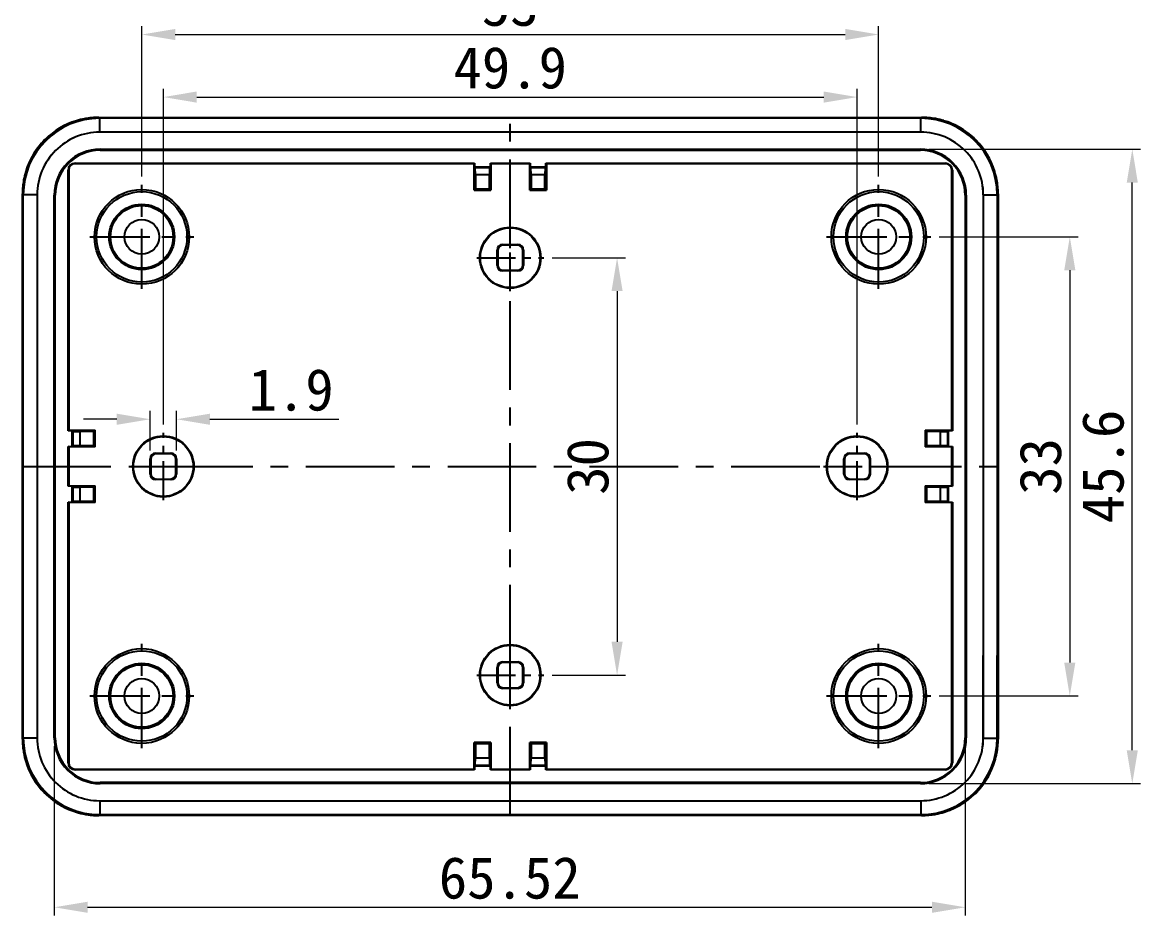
# Model space of a CAD drawing. Header units: millimetres. Extents: x 1779 to 2074, y -741 to -536.
# Drawn here: x 1937.1 to 2017.5, y -664.1 to -599.9 of the extents above; entities that cross this region are included whole.
import ezdxf

# ---------------------------------------------------------------- set-up
doc = ezdxf.new("R2010")
doc.units = ezdxf.units.MM
doc.linetypes.add('CENTER', pattern=[50.8, 31.75, -6.35, 6.35, -6.35])
doc.layers.add('dim', color=82, linetype='Continuous', lineweight=9)
doc.styles.add('宋体', font='SimSun.ttf')
doc.dimstyles.new('YanXiu', dxfattribs={"dimscale": 1.2, "dimtxt": 2.5, "dimasz": 2.2, "dimexe": 0.65, "dimexo": 0.65, "dimgap": 0.5, "dimtad": 1, "dimdsep": 46, "dimtxsty": '宋体', "dimcen": 0, "dimclrd": 3, "dimclre": 3, "dimclrt": 3, "dimazin": 2, "dimtfac": 1, "dimtofl": 0, "dimtmove": 0, "dimatfit": 3, "dimfxl": 1, "dimlwd": 5, "dimlwe": 5, "dimarcsym": 0})

# ---------------------------------------------------------------- blocks, each defined once
blk = doc.blocks.new('*D8')
at = {"layer": 'Defpoints', "color": 0, "transparency": 16777216}
for p in [(1998.643, -600.73), (1945.643, -611.531), (1998.643, -611.531)]:
    blk.add_point(p, dxfattribs=at)
at = {"layer": 'dim', "color": 3, "lineweight": 5, "transparency": 16777216}
for p, q in [((1945.643, -610.932), (1945.643, -600.13)), ((1948.043, -600.73), (1996.243, -600.73)), ((1998.643, -610.932), (1998.643, -600.13))]:
    blk.add_line(p, q, dxfattribs=at)
at = {"layer": 'dim', "color": 3, "transparency": 16777216}
for points in [[(1948.043, -600.33), (1948.043, -601.13), (1945.643, -600.73)], [(1996.243, -600.33), (1996.243, -601.13), (1998.643, -600.73)]]:
    blk.add_solid(points, dxfattribs=at)
at = {"layer": 'dim', "color": 3, "transparency": 16777216, "insert": (1972.143, -598.63), "char_height": 3, "attachment_point": 5, "style": '宋体'}
blk.add_mtext('53', dxfattribs=at)
blk = doc.blocks.new('*D9')
at = {"layer": 'Defpoints', "color": 0, "transparency": 16777216}
for p in [(2002.387, -615.275), (2002.387, -648.275), (2012.391, -648.275)]:
    blk.add_point(p, dxfattribs=at)
at = {"layer": 'dim', "color": 3, "lineweight": 5, "transparency": 16777216}
for p, q in [((2002.987, -615.275), (2012.991, -615.275)), ((2012.391, -617.675), (2012.391, -645.875)), ((2002.987, -648.275), (2012.991, -648.275))]:
    blk.add_line(p, q, dxfattribs=at)
at = {"layer": 'dim', "color": 3, "transparency": 16777216}
for points in [[(2011.991, -617.675), (2012.791, -617.675), (2012.391, -615.275)], [(2011.991, -645.875), (2012.791, -645.875), (2012.391, -648.275)]]:
    blk.add_solid(points, dxfattribs=at)
at = {"layer": 'dim', "color": 3, "transparency": 16777216, "insert": (2010.292, -631.775), "char_height": 3, "attachment_point": 5, "rotation": 90, "style": '宋体'}
blk.add_mtext('33', dxfattribs=at)
blk = doc.blocks.new('*D10')
at = {"layer": 'Defpoints', "color": 0, "transparency": 16777216}
for p in [(1997.093, -605.227), (1947.193, -629.362), (1997.093, -629.362)]:
    blk.add_point(p, dxfattribs=at)
at = {"layer": 'dim', "color": 3, "lineweight": 5, "transparency": 16777216}
for p, q in [((1947.193, -628.762), (1947.193, -604.628)), ((1997.093, -628.762), (1997.093, -604.628)), ((1949.593, -605.227), (1994.693, -605.227))]:
    blk.add_line(p, q, dxfattribs=at)
at = {"layer": 'dim', "color": 3, "transparency": 16777216}
for points in [[(1949.593, -604.827), (1949.593, -605.627), (1947.193, -605.227)], [(1994.693, -604.827), (1994.693, -605.627), (1997.093, -605.227)]]:
    blk.add_solid(points, dxfattribs=at)
at = {"layer": 'dim', "color": 3, "transparency": 16777216, "insert": (1972.143, -603.128), "char_height": 3, "attachment_point": 5, "style": '宋体'}
blk.add_mtext('49.9', dxfattribs=at)
blk = doc.blocks.new('*D11')
at = {"layer": 'Defpoints', "color": 0, "transparency": 16777216}
for p in [(1974.557, -616.775), (1974.556, -646.775), (1979.828, -646.775)]:
    blk.add_point(p, dxfattribs=at)
at = {"layer": 'dim', "color": 3, "lineweight": 5, "transparency": 16777216}
for p, q in [((1975.156, -616.775), (1980.427, -616.775)), ((1979.828, -619.175), (1979.828, -644.375)), ((1975.156, -646.775), (1980.427, -646.775))]:
    blk.add_line(p, q, dxfattribs=at)
at = {"layer": 'dim', "color": 3, "transparency": 16777216}
for points in [[(1979.428, -619.175), (1980.228, -619.175), (1979.828, -616.775)], [(1979.428, -644.375), (1980.228, -644.375), (1979.828, -646.775)]]:
    blk.add_solid(points, dxfattribs=at)
at = {"layer": 'dim', "color": 3, "transparency": 16777216, "insert": (1977.728, -631.775), "char_height": 3, "attachment_point": 5, "rotation": 90, "style": '宋体'}
blk.add_mtext('30', dxfattribs=at)
blk = doc.blocks.new('*D12')
at = {"layer": 'Defpoints', "color": 0, "transparency": 16777216}
for p in [(1948.144, -628.383), (1946.244, -631.225), (1948.144, -631.225)]:
    blk.add_point(p, dxfattribs=at)
at = {"layer": 'dim', "color": 3, "lineweight": 5, "transparency": 16777216}
for p, q in [((1946.244, -630.625), (1946.244, -627.783)), ((1948.144, -630.625), (1948.144, -627.783)), ((1943.844, -628.383), (1941.444, -628.383)), ((1950.544, -628.383), (1959.826, -628.383))]:
    blk.add_line(p, q, dxfattribs=at)
at = {"layer": 'dim', "color": 3, "transparency": 16777216}
for points in [[(1943.844, -627.983), (1943.844, -628.783), (1946.244, -628.383)], [(1950.544, -627.983), (1950.544, -628.783), (1948.144, -628.383)]]:
    blk.add_solid(points, dxfattribs=at)
at = {"layer": 'dim', "color": 3, "transparency": 16777216, "insert": (1956.385, -626.283), "char_height": 3, "attachment_point": 5, "style": '宋体'}
blk.add_mtext('1.9', dxfattribs=at)
blk = doc.blocks.new('*D19')
at = {"layer": 'Defpoints', "color": 0, "transparency": 16777216}
for p in [(2001.643, -608.976), (2016.886, -608.976), (2001.643, -654.575)]:
    blk.add_point(p, dxfattribs=at)
at = {"layer": 'dim', "color": 3, "lineweight": 5, "transparency": 16777216}
for p, q in [((2002.243, -608.976), (2017.486, -608.976)), ((2016.886, -652.175), (2016.886, -611.376)), ((2002.243, -654.575), (2017.486, -654.575))]:
    blk.add_line(p, q, dxfattribs=at)
at = {"layer": 'dim', "color": 3, "transparency": 16777216}
for points in [[(2016.486, -611.376), (2017.286, -611.376), (2016.886, -608.976)], [(2016.486, -652.175), (2017.286, -652.175), (2016.886, -654.575)]]:
    blk.add_solid(points, dxfattribs=at)
at = {"layer": 'dim', "color": 3, "transparency": 16777216, "insert": (2014.787, -631.775), "char_height": 3, "attachment_point": 5, "rotation": 90, "style": '宋体'}
blk.add_mtext('45.6', dxfattribs=at)
blk = doc.blocks.new('*D20')
at = {"layer": 'Defpoints', "color": 0, "transparency": 16777216}
for p in [(1939.344, -651.275), (2004.868, -651.275), (2004.868, -663.461)]:
    blk.add_point(p, dxfattribs=at)
at = {"layer": 'dim', "color": 3, "lineweight": 5, "transparency": 16777216}
for p, q in [((1939.344, -651.875), (1939.344, -664.061)), ((2004.868, -651.875), (2004.868, -664.061)), ((1941.744, -663.461), (2002.468, -663.461))]:
    blk.add_line(p, q, dxfattribs=at)
at = {"layer": 'dim', "color": 3, "transparency": 16777216}
for points in [[(1941.744, -663.061), (1941.744, -663.861), (1939.344, -663.461)], [(2002.468, -663.061), (2002.468, -663.861), (2004.868, -663.461)]]:
    blk.add_solid(points, dxfattribs=at)
at = {"layer": 'dim', "color": 3, "transparency": 16777216, "insert": (1972.106, -661.361), "char_height": 3, "attachment_point": 5, "style": '宋体'}
blk.add_mtext('65.52', dxfattribs=at)

msp = doc.modelspace()

# ---------------------------------------------------------------- linework, layer by layer
at = {"color": 7, "linetype": 'Continuous'}
for p, q in [((1942.551, -606.684), (1942.551, -606.685)), ((1942.551, -606.684), (1942.551, -606.685)), ((1942.551, -606.685), (2001.736, -606.685)), ((1942.616, -606.75), (1942.551, -606.685)), ((1942.616, -606.75), (1942.551, -606.685)), ((2001.671, -606.75), (1942.616, -606.75)), ((1942.616, -607.749), (1942.616, -606.75)), ((1942.616, -607.749), (1942.616, -606.75)), ((2001.671, -606.75), (2001.736, -606.685)), ((2001.671, -606.75), (2001.736, -606.685)), ((2001.671, -607.749), (2001.671, -606.75)), ((2001.671, -607.749), (2001.671, -606.75)), ((2001.736, -606.684), (2001.736, -606.685)), ((2001.736, -606.684), (2001.736, -606.685)), ((2001.671, -607.749), (1942.616, -607.749)), ((1942.643, -608.976), (2001.644, -608.976)), ((1942.643, -609.051), (2001.644, -609.051)), ((1942.644, -609.051), (1942.644, -608.976)), ((2001.643, -609.051), (2001.643, -608.976)), ((2001.644, -609.051), (2001.644, -608.976)), ((1940.388, -610.475), (1940.343, -610.475)), ((1940.343, -629.204), (1940.343, -610.475)), ((1940.344, -629.204), (1940.344, -610.475)), ((1940.388, -610.475), (1940.388, -629.174)), ((1940.388, -610.475), (1940.388, -629.174)), ((1940.843, -609.975), (1969.572, -609.975)), ((1940.843, -610.02), (1940.843, -609.975)), ((1969.542, -610.02), (1940.843, -610.02)), ((1940.844, -610.02), (1940.844, -609.975)), ((1969.542, -610.02), (1969.572, -609.975)), ((1969.542, -610.02), (1969.572, -609.975)), ((1969.542, -611.926), (1969.542, -610.02)), ((1969.542, -611.926), (1969.542, -610.02)), ((1969.572, -609.975), (1969.572, -610.254)), ((1969.572, -609.975), (1969.572, -610.254)), ((1970.715, -610.254), (1969.572, -610.254)), ((1969.626, -610.308), (1969.572, -610.254)), ((1969.626, -610.308), (1969.572, -610.254)), ((1970.661, -610.308), (1969.626, -610.308)), ((1969.644, -610.825), (1969.626, -610.308)), ((1969.643, -610.825), (1969.626, -610.308)), ((1970.661, -610.308), (1970.643, -610.825)), ((1970.661, -610.308), (1970.644, -610.825)), ((1970.661, -610.308), (1970.715, -610.254)), ((1970.661, -610.308), (1970.715, -610.254)), ((1970.715, -609.975), (1973.572, -609.975)), ((1970.745, -610.02), (1970.715, -609.975)), ((1970.715, -610.254), (1970.715, -609.975)), ((1970.745, -610.02), (1970.715, -609.975)), ((1970.715, -610.254), (1970.715, -609.975)), ((1973.542, -610.02), (1970.745, -610.02)), ((1970.745, -610.02), (1970.745, -611.926)), ((1970.745, -610.02), (1970.745, -611.926)), ((1973.542, -610.02), (1973.572, -609.975)), ((1973.542, -610.02), (1973.572, -609.975)), ((1973.542, -611.926), (1973.542, -610.02)), ((1973.542, -611.926), (1973.542, -610.02)), ((1973.572, -609.975), (1973.572, -610.254)), ((1973.572, -609.975), (1973.572, -610.254)), ((1974.715, -610.254), (1973.572, -610.254)), ((1973.626, -610.308), (1973.572, -610.254)), ((1973.626, -610.308), (1973.572, -610.254)), ((1974.661, -610.308), (1973.626, -610.308)), ((1973.644, -610.825), (1973.626, -610.308)), ((1973.643, -610.825), (1973.626, -610.308)), ((1974.661, -610.308), (1974.643, -610.825)), ((1974.661, -610.308), (1974.644, -610.825)), ((1974.661, -610.308), (1974.715, -610.254)), ((1974.661, -610.308), (1974.715, -610.254)), ((1974.715, -609.975), (2003.444, -609.975)), ((1974.745, -610.02), (1974.715, -609.975)), ((1974.715, -610.254), (1974.715, -609.975)), ((1974.745, -610.02), (1974.715, -609.975)), ((1974.715, -610.254), (1974.715, -609.975)), ((2003.444, -610.02), (1974.745, -610.02)), ((1974.745, -610.02), (1974.745, -611.926)), ((1974.745, -610.02), (1974.745, -611.926)), ((2003.444, -610.02), (2003.444, -609.975)), ((2003.899, -629.174), (2003.899, -610.475)), ((2003.899, -610.475), (2003.944, -610.475)), ((2003.899, -629.174), (2003.899, -610.475)), ((2003.943, -610.475), (2003.943, -629.204)), ((2003.944, -610.475), (2003.944, -629.204)), ((1970.644, -610.825), (1969.643, -610.825)), ((1969.643, -610.825), (1969.643, -611.825)), ((1969.644, -610.825), (1969.644, -611.825)), ((1970.643, -611.825), (1970.643, -610.825)), ((1970.644, -611.825), (1970.644, -610.825)), ((1974.644, -610.825), (1973.643, -610.825)), ((1973.643, -610.825), (1973.643, -611.825)), ((1973.644, -610.825), (1973.644, -611.825)), ((1974.643, -611.825), (1974.643, -610.825)), ((1974.644, -611.825), (1974.644, -610.825)), ((1969.644, -611.825), (1969.542, -611.926)), ((1969.643, -611.825), (1969.542, -611.926)), ((1969.542, -611.926), (1970.745, -611.926)), ((1969.643, -611.825), (1970.644, -611.825)), ((1970.643, -611.825), (1970.745, -611.926)), ((1970.644, -611.825), (1970.745, -611.926)), ((1973.644, -611.825), (1973.542, -611.926)), ((1973.643, -611.825), (1973.542, -611.926)), ((1973.542, -611.926), (1974.745, -611.926)), ((1973.643, -611.825), (1974.644, -611.825)), ((1974.643, -611.825), (1974.745, -611.926)), ((1974.644, -611.825), (1974.745, -611.926)), ((1937.052, -612.183), (1937.053, -612.183)), ((1937.052, -651.368), (1937.052, -612.183)), ((1937.118, -612.248), (1937.053, -612.183)), ((1938.118, -612.248), (1937.118, -612.248)), ((1937.118, -651.303), (1937.118, -612.248)), ((1938.118, -612.248), (1938.118, -651.303)), ((1939.419, -612.275), (1939.344, -612.275)), ((1939.344, -651.275), (1939.344, -612.275)), ((1939.344, -651.275), (1939.344, -612.275)), ((1939.419, -651.275), (1939.419, -612.275)), ((1939.419, -651.275), (1939.419, -612.275)), ((2004.868, -612.275), (2004.868, -651.275)), ((2004.868, -612.275), (2004.943, -612.275)), ((2004.868, -612.275), (2004.868, -651.275)), ((2004.943, -612.275), (2004.943, -651.275)), ((2004.943, -612.275), (2004.943, -651.275)), ((2006.169, -612.248), (2006.169, -651.303)), ((2006.169, -612.248), (2007.169, -612.248)), ((2007.169, -612.248), (2007.234, -612.183)), ((2007.169, -612.248), (2007.169, -651.303)), ((2007.234, -612.183), (2007.234, -651.367)), ((2007.235, -612.183), (2007.234, -612.183)), ((1971.593, -615.825), (1972.694, -615.825)), ((1971.64, -615.871), (1971.593, -615.825)), ((1971.64, -615.871), (1971.594, -615.825)), ((1972.647, -615.871), (1971.64, -615.871)), ((1972.694, -615.825), (1972.647, -615.871)), ((1972.693, -615.825), (1972.647, -615.871)), ((1971.24, -616.271), (1971.193, -616.225)), ((1971.193, -617.325), (1971.193, -616.225)), ((1971.24, -616.271), (1971.194, -616.225)), ((1971.194, -617.325), (1971.194, -616.225)), ((1971.24, -616.271), (1971.24, -617.279)), ((1971.24, -616.271), (1971.24, -617.279)), ((1973.094, -616.225), (1973.047, -616.271)), ((1973.093, -616.225), (1973.047, -616.271)), ((1973.047, -617.279), (1973.047, -616.271)), ((1973.047, -617.279), (1973.047, -616.271)), ((1973.093, -616.225), (1973.093, -617.325)), ((1973.094, -616.225), (1973.094, -617.325)), ((1971.193, -617.325), (1971.24, -617.279)), ((1971.194, -617.325), (1971.24, -617.279)), ((1971.593, -617.725), (1971.64, -617.679)), ((1972.694, -617.725), (1971.593, -617.725)), ((1971.594, -617.725), (1971.64, -617.679)), ((1971.64, -617.679), (1972.647, -617.679)), ((1972.694, -617.725), (1972.647, -617.679)), ((1972.693, -617.725), (1972.647, -617.679)), ((1973.094, -617.325), (1973.047, -617.279)), ((1973.093, -617.325), (1973.047, -617.279)), ((1940.388, -629.174), (1940.343, -629.204)), ((1940.622, -629.204), (1940.343, -629.204)), ((1940.388, -629.174), (1940.344, -629.204)), ((1940.388, -629.174), (1942.295, -629.174)), ((1940.676, -629.258), (1940.622, -629.204)), ((1940.622, -629.204), (1940.622, -630.347)), ((1940.676, -629.258), (1940.622, -629.204)), ((1940.622, -629.204), (1940.622, -630.347)), ((1940.676, -629.258), (1941.194, -629.275)), ((1940.676, -629.258), (1940.676, -630.293)), ((1940.676, -629.258), (1940.676, -630.293)), ((1942.194, -629.275), (1941.193, -629.275)), ((1941.193, -629.275), (1941.193, -630.275)), ((1941.194, -629.275), (1941.194, -630.275)), ((1942.193, -629.275), (1942.295, -629.174)), ((1942.193, -630.275), (1942.193, -629.275)), ((1942.194, -629.275), (1942.295, -629.174)), ((1942.194, -630.275), (1942.194, -629.275)), ((1942.295, -630.376), (1942.295, -629.174)), ((1942.295, -630.376), (1942.295, -629.174)), ((2001.992, -629.174), (2001.992, -630.376)), ((2002.094, -629.275), (2001.992, -629.174)), ((2001.992, -629.174), (2003.899, -629.174)), ((2001.992, -629.174), (2001.992, -630.376)), ((2002.093, -629.275), (2001.992, -629.174)), ((2003.094, -629.275), (2002.093, -629.275)), ((2002.093, -629.275), (2002.093, -630.275)), ((2002.094, -629.275), (2002.094, -630.275)), ((2003.093, -629.275), (2003.611, -629.258)), ((2003.093, -630.275), (2003.093, -629.275)), ((2003.094, -630.275), (2003.094, -629.275)), ((2003.611, -629.258), (2003.665, -629.204)), ((2003.611, -629.258), (2003.665, -629.204)), ((2003.611, -630.293), (2003.611, -629.258)), ((2003.611, -630.293), (2003.611, -629.258)), ((2003.665, -630.347), (2003.665, -629.204)), ((2003.944, -629.204), (2003.665, -629.204)), ((2003.665, -630.347), (2003.665, -629.204)), ((2003.899, -629.174), (2003.944, -629.204)), ((2003.899, -629.174), (2003.943, -629.204)), ((1940.343, -630.347), (1940.622, -630.347)), ((1940.388, -630.376), (1940.343, -630.347)), ((1940.343, -633.204), (1940.343, -630.347)), ((1940.388, -630.376), (1940.344, -630.347)), ((1940.344, -633.204), (1940.344, -630.347)), ((1942.295, -630.376), (1940.388, -630.376)), ((1940.388, -630.376), (1940.388, -633.174)), ((1940.388, -630.376), (1940.388, -633.174)), ((1940.676, -630.293), (1940.622, -630.347)), ((1940.676, -630.293), (1940.622, -630.347)), ((1941.194, -630.275), (1940.676, -630.293)), ((1941.193, -630.275), (1942.194, -630.275)), ((1942.193, -630.275), (1942.295, -630.376)), ((1942.194, -630.275), (1942.295, -630.376)), ((2002.094, -630.275), (2001.992, -630.376)), ((2002.093, -630.275), (2001.992, -630.376)), ((2003.899, -630.376), (2001.992, -630.376)), ((2002.093, -630.275), (2003.094, -630.275)), ((2003.611, -630.293), (2003.093, -630.275)), ((2003.611, -630.293), (2003.665, -630.347)), ((2003.611, -630.293), (2003.665, -630.347)), ((2003.665, -630.347), (2003.944, -630.347)), ((2003.899, -630.376), (2003.944, -630.347)), ((2003.899, -630.376), (2003.943, -630.347)), ((2003.899, -633.174), (2003.899, -630.376)), ((2003.899, -633.174), (2003.899, -630.376)), ((2003.943, -630.347), (2003.943, -633.204)), ((2003.944, -630.347), (2003.944, -633.204)), ((1946.243, -632.325), (1946.243, -631.225)), ((1946.244, -631.225), (1946.29, -631.271)), ((1946.244, -632.325), (1946.244, -631.225)), ((1946.29, -631.271), (1946.29, -632.279)), ((1946.29, -631.271), (1946.29, -632.279)), ((1946.643, -630.825), (1947.744, -630.825)), ((1946.644, -630.825), (1946.69, -630.871)), ((1947.697, -630.871), (1946.69, -630.871)), ((1947.744, -630.825), (1947.697, -630.871)), ((1948.144, -631.225), (1948.097, -631.271)), ((1948.143, -631.225), (1948.097, -631.271)), ((1948.097, -632.279), (1948.097, -631.271)), ((1948.097, -632.279), (1948.097, -631.271)), ((1948.143, -631.225), (1948.143, -632.325)), ((1948.144, -631.225), (1948.144, -632.325)), ((1996.143, -632.325), (1996.143, -631.225)), ((1996.143, -631.225), (1996.19, -631.271)), ((1996.144, -632.325), (1996.144, -631.225)), ((1996.144, -631.225), (1996.19, -631.271)), ((1996.19, -631.271), (1996.19, -632.279)), ((1996.19, -631.271), (1996.19, -632.279)), ((1996.543, -630.825), (1997.644, -630.825)), ((1996.543, -630.825), (1996.59, -630.871)), ((1996.544, -630.825), (1996.59, -630.871)), ((1997.597, -630.871), (1996.59, -630.871)), ((1997.644, -630.825), (1997.597, -630.871)), ((1997.643, -630.825), (1997.597, -630.871)), ((1998.044, -631.225), (1997.997, -631.271)), ((1998.043, -631.225), (1997.997, -631.271)), ((1997.997, -632.279), (1997.997, -631.271)), ((1997.997, -632.279), (1997.997, -631.271)), ((1998.043, -631.225), (1998.043, -632.325)), ((1998.044, -631.225), (1998.044, -632.325)), ((1946.29, -632.279), (1946.243, -632.325)), ((1946.29, -632.279), (1946.244, -632.325)), ((1946.69, -632.679), (1946.643, -632.725)), ((1947.744, -632.725), (1946.643, -632.725)), ((1946.69, -632.679), (1946.644, -632.725)), ((1946.69, -632.679), (1947.697, -632.679)), ((1947.744, -632.725), (1947.697, -632.679)), ((1948.144, -632.325), (1948.097, -632.279)), ((1948.143, -632.325), (1948.097, -632.279)), ((1996.19, -632.279), (1996.143, -632.325)), ((1996.19, -632.279), (1996.144, -632.325)), ((1996.59, -632.679), (1996.543, -632.725)), ((1997.644, -632.725), (1996.543, -632.725)), ((1996.59, -632.679), (1996.544, -632.725)), ((1996.59, -632.679), (1997.597, -632.679)), ((1997.644, -632.725), (1997.597, -632.679)), ((1997.643, -632.725), (1997.597, -632.679)), ((1998.044, -632.325), (1997.997, -632.279)), ((1998.043, -632.325), (1997.997, -632.279)), ((1940.388, -633.174), (1940.343, -633.204)), ((1940.622, -633.204), (1940.343, -633.204)), ((1940.388, -633.174), (1940.344, -633.204)), ((1940.388, -633.174), (1942.295, -633.174)), ((1940.676, -633.258), (1940.622, -633.204)), ((1940.622, -633.204), (1940.622, -634.347)), ((1940.676, -633.258), (1940.622, -633.204)), ((1940.622, -633.204), (1940.622, -634.347)), ((1940.676, -633.258), (1941.194, -633.275)), ((1940.676, -633.258), (1940.676, -634.293)), ((1940.676, -633.258), (1940.676, -634.293)), ((1942.194, -633.275), (1941.193, -633.275)), ((1941.193, -633.275), (1941.193, -634.275)), ((1941.194, -633.275), (1941.194, -634.275)), ((1942.193, -633.275), (1942.295, -633.174)), ((1942.193, -634.275), (1942.193, -633.275)), ((1942.194, -633.275), (1942.295, -633.174)), ((1942.194, -634.275), (1942.194, -633.275)), ((1942.295, -634.376), (1942.295, -633.174)), ((1942.295, -634.376), (1942.295, -633.174)), ((2001.992, -633.174), (2001.992, -634.376)), ((2002.094, -633.275), (2001.992, -633.174)), ((2001.992, -633.174), (2003.899, -633.174)), ((2001.992, -633.174), (2001.992, -634.376)), ((2002.093, -633.275), (2001.992, -633.174)), ((2003.094, -633.275), (2002.093, -633.275)), ((2002.093, -633.275), (2002.093, -634.275)), ((2002.094, -633.275), (2002.094, -634.275)), ((2003.093, -633.275), (2003.611, -633.258)), ((2003.093, -634.275), (2003.093, -633.275)), ((2003.094, -634.275), (2003.094, -633.275)), ((2003.611, -633.258), (2003.665, -633.204)), ((2003.611, -633.258), (2003.665, -633.204)), ((2003.611, -634.293), (2003.611, -633.258)), ((2003.611, -634.293), (2003.611, -633.258)), ((2003.665, -634.347), (2003.665, -633.204)), ((2003.944, -633.204), (2003.665, -633.204)), ((2003.665, -634.347), (2003.665, -633.204)), ((2003.899, -633.174), (2003.944, -633.204)), ((2003.899, -633.174), (2003.943, -633.204)), ((1940.343, -634.347), (1940.622, -634.347)), ((1940.388, -634.376), (1940.343, -634.347)), ((1940.343, -653.075), (1940.343, -634.347)), ((1940.388, -634.376), (1940.344, -634.347)), ((1940.344, -653.075), (1940.344, -634.347)), ((1942.295, -634.376), (1940.388, -634.376)), ((1940.388, -634.376), (1940.388, -653.075)), ((1940.388, -634.376), (1940.388, -653.075)), ((1940.676, -634.293), (1940.622, -634.347)), ((1940.676, -634.293), (1940.622, -634.347)), ((1941.194, -634.275), (1940.676, -634.293)), ((1941.193, -634.275), (1942.194, -634.275)), ((1942.193, -634.275), (1942.295, -634.376)), ((1942.194, -634.275), (1942.295, -634.376)), ((2002.094, -634.275), (2001.992, -634.376)), ((2002.093, -634.275), (2001.992, -634.376)), ((2003.899, -634.376), (2001.992, -634.376)), ((2002.093, -634.275), (2003.094, -634.275)), ((2003.611, -634.293), (2003.093, -634.275)), ((2003.611, -634.293), (2003.665, -634.347)), ((2003.611, -634.293), (2003.665, -634.347)), ((2003.665, -634.347), (2003.944, -634.347)), ((2003.899, -634.376), (2003.944, -634.347)), ((2003.899, -634.376), (2003.943, -634.347)), ((2003.899, -653.075), (2003.899, -634.376)), ((2003.899, -653.075), (2003.899, -634.376)), ((2003.943, -634.347), (2003.943, -653.075)), ((2003.944, -634.347), (2003.944, -653.075)), ((1971.593, -645.825), (1972.694, -645.825)), ((1971.593, -645.825), (1971.64, -645.871)), ((1971.594, -645.825), (1971.64, -645.871)), ((1972.647, -645.871), (1971.64, -645.871)), ((1972.694, -645.825), (1972.647, -645.871)), ((1972.693, -645.825), (1972.647, -645.871)), ((1971.193, -647.325), (1971.193, -646.225)), ((1971.193, -646.225), (1971.24, -646.271)), ((1971.194, -647.325), (1971.194, -646.225)), ((1971.194, -646.225), (1971.24, -646.271)), ((1971.24, -646.271), (1971.24, -647.279)), ((1971.24, -646.271), (1971.24, -647.279)), ((1973.094, -646.225), (1973.047, -646.271)), ((1973.093, -646.225), (1973.047, -646.271)), ((1973.047, -647.279), (1973.047, -646.271)), ((1973.047, -647.279), (1973.047, -646.271)), ((1973.093, -646.225), (1973.093, -647.325)), ((1973.094, -646.225), (1973.094, -647.325)), ((1971.24, -647.279), (1971.193, -647.325)), ((1971.24, -647.279), (1971.194, -647.325)), ((1973.094, -647.325), (1973.047, -647.279)), ((1973.093, -647.325), (1973.047, -647.279)), ((1971.64, -647.679), (1971.593, -647.725)), ((1972.694, -647.725), (1971.593, -647.725)), ((1971.64, -647.679), (1971.594, -647.725)), ((1971.64, -647.679), (1972.647, -647.679)), ((1972.694, -647.725), (1972.647, -647.679)), ((1972.693, -647.725), (1972.647, -647.679)), ((1937.052, -651.368), (1937.053, -651.368)), ((1937.118, -651.303), (1937.053, -651.368)), ((1938.118, -651.303), (1937.118, -651.303)), ((1939.419, -651.275), (1939.344, -651.275)), ((2004.868, -651.275), (2004.943, -651.275)), ((2006.169, -651.303), (2007.169, -651.303)), ((2007.169, -651.303), (2007.234, -651.367)), ((2007.235, -651.368), (2007.234, -651.368)), ((1969.542, -653.531), (1969.542, -651.624)), ((1969.644, -651.725), (1969.542, -651.624)), ((1970.745, -651.624), (1969.542, -651.624)), ((1969.542, -653.531), (1969.542, -651.624)), ((1969.643, -651.725), (1969.542, -651.624)), ((1970.644, -651.725), (1969.643, -651.725)), ((1969.643, -651.725), (1969.643, -652.725)), ((1969.644, -651.725), (1969.644, -652.725)), ((1970.643, -651.725), (1970.745, -651.624)), ((1970.643, -652.725), (1970.643, -651.725)), ((1970.644, -651.725), (1970.745, -651.624)), ((1970.644, -652.725), (1970.644, -651.725)), ((1970.745, -651.624), (1970.745, -653.531)), ((1970.745, -651.624), (1970.745, -653.531)), ((1973.542, -653.531), (1973.542, -651.624)), ((1973.644, -651.725), (1973.542, -651.624)), ((1974.745, -651.624), (1973.542, -651.624)), ((1973.542, -653.531), (1973.542, -651.624)), ((1973.643, -651.725), (1973.542, -651.624)), ((1974.644, -651.725), (1973.643, -651.725)), ((1973.643, -651.725), (1973.643, -652.725)), ((1973.644, -651.725), (1973.644, -652.725)), ((1974.643, -651.725), (1974.745, -651.624)), ((1974.643, -652.725), (1974.643, -651.725)), ((1974.644, -651.725), (1974.745, -651.624)), ((1974.644, -652.725), (1974.644, -651.725)), ((1974.745, -651.624), (1974.745, -653.531)), ((1974.745, -651.624), (1974.745, -653.531)), ((1940.388, -653.075), (1940.343, -653.075)), ((1969.626, -653.243), (1969.644, -652.725)), ((1969.626, -653.243), (1969.643, -652.725)), ((1969.643, -652.725), (1970.644, -652.725)), ((1970.643, -652.725), (1970.661, -653.243)), ((1970.644, -652.725), (1970.661, -653.243)), ((1973.626, -653.243), (1973.644, -652.725)), ((1973.626, -653.243), (1973.643, -652.725)), ((1973.643, -652.725), (1974.644, -652.725)), ((1974.643, -652.725), (1974.661, -653.243)), ((1974.644, -652.725), (1974.661, -653.243)), ((2003.899, -653.075), (2003.944, -653.075)), ((1940.843, -653.531), (1969.542, -653.531)), ((1940.843, -653.531), (1940.843, -653.575)), ((1969.572, -653.575), (1940.843, -653.575)), ((1940.844, -653.531), (1940.844, -653.575)), ((1969.542, -653.531), (1969.572, -653.575)), ((1969.542, -653.531), (1969.572, -653.575)), ((1969.626, -653.243), (1969.572, -653.297)), ((1969.626, -653.243), (1969.572, -653.297)), ((1969.572, -653.297), (1969.572, -653.575)), ((1969.572, -653.297), (1970.715, -653.297)), ((1969.572, -653.297), (1969.572, -653.575)), ((1969.626, -653.243), (1970.661, -653.243)), ((1970.661, -653.243), (1970.715, -653.297)), ((1970.661, -653.243), (1970.715, -653.297)), ((1970.715, -653.575), (1970.715, -653.297)), ((1970.715, -653.575), (1970.715, -653.297)), ((1970.745, -653.531), (1970.715, -653.575)), ((1970.745, -653.531), (1970.715, -653.575)), ((1973.572, -653.575), (1970.715, -653.575)), ((1970.745, -653.531), (1973.542, -653.531)), ((1973.542, -653.531), (1973.572, -653.575)), ((1973.542, -653.531), (1973.572, -653.575)), ((1973.626, -653.243), (1973.572, -653.297)), ((1973.626, -653.243), (1973.572, -653.297)), ((1973.572, -653.297), (1973.572, -653.575)), ((1973.572, -653.297), (1974.715, -653.297)), ((1973.572, -653.297), (1973.572, -653.575)), ((1973.626, -653.243), (1974.661, -653.243)), ((1974.661, -653.243), (1974.715, -653.297)), ((1974.661, -653.243), (1974.715, -653.297)), ((1974.715, -653.575), (1974.715, -653.297)), ((1974.715, -653.575), (1974.715, -653.297)), ((1974.745, -653.531), (1974.715, -653.575)), ((1974.745, -653.531), (1974.715, -653.575)), ((2003.444, -653.575), (1974.715, -653.575)), ((1974.745, -653.531), (2003.444, -653.531)), ((2003.443, -653.531), (2003.443, -653.575)), ((2003.444, -653.531), (2003.444, -653.575)), ((2001.644, -654.5), (1942.643, -654.5)), ((2001.644, -654.575), (1942.643, -654.575)), ((1942.644, -654.5), (1942.644, -654.575)), ((2001.644, -654.5), (2001.644, -654.575)), ((1942.616, -655.801), (2001.671, -655.801)), ((1942.616, -655.801), (1942.616, -656.801)), ((1942.616, -655.801), (1942.616, -656.801)), ((2001.671, -655.801), (2001.671, -656.801)), ((2001.671, -655.801), (2001.671, -656.801)), ((1942.616, -656.801), (1942.551, -656.866)), ((2001.736, -656.866), (1942.551, -656.866)), ((1942.551, -656.866), (1942.551, -656.866)), ((1942.551, -656.866), (1942.551, -656.866)), ((1942.616, -656.801), (1942.552, -656.866)), ((1942.616, -656.801), (2001.671, -656.801)), ((2001.671, -656.801), (2001.736, -656.866)), ((2001.671, -656.801), (2001.736, -656.866)), ((2001.736, -656.866), (2001.736, -656.866)), ((2001.736, -656.866), (2001.736, -656.866))]:
    msp.add_line(p, q, dxfattribs=at)
at = {"color": 1, "linetype": 'CENTER', "ltscale": 0.200729}
for p, q in [((1972.144, -656.866), (1972.144, -606.684)), ((1937.052, -631.775), (2007.235, -631.775))]:
    msp.add_line(p, q, dxfattribs=at)
at = {"color": 3, "linetype": 'Continuous'}
for p, q in [((1942.643, -609.051), (1942.643, -608.976)), ((2003.443, -610.02), (2003.443, -609.975)), ((1937.118, -612.248), (1937.053, -612.183)), ((2007.169, -612.248), (2007.234, -612.183)), ((1946.243, -631.225), (1946.29, -631.271)), ((1946.643, -630.825), (1946.69, -630.871)), ((1947.743, -630.825), (1947.697, -630.871)), ((1947.743, -632.725), (1947.697, -632.679)), ((2006.169, -651.303), (2006.169, -645.357)), ((2007.169, -651.303), (2007.169, -645.357)), ((1937.118, -651.303), (1937.053, -651.368)), ((2007.169, -651.303), (2007.234, -651.367)), ((1942.643, -654.5), (1942.643, -654.575)), ((2001.643, -654.5), (2001.643, -654.575))]:
    msp.add_line(p, q, dxfattribs=at)
at = {"color": 1, "linetype": 'CENTER', "ltscale": 0.136144}
for p, q in [((1945.643, -619.019), (1945.643, -611.531)), ((1998.643, -619.019), (1998.643, -611.531)), ((1941.899, -615.275), (1949.387, -615.275)), ((1994.899, -615.275), (2002.387, -615.275)), ((1945.643, -652.019), (1945.643, -644.531)), ((1998.643, -652.019), (1998.643, -644.531)), ((1941.899, -648.275), (1949.387, -648.275)), ((1994.899, -648.275), (2002.387, -648.275))]:
    msp.add_line(p, q, dxfattribs=at)
at = {"color": 1, "linetype": 'CENTER', "ltscale": 0.087745}
for p, q in [((1972.143, -619.188), (1972.143, -614.362)), ((1972.144, -619.188), (1972.144, -614.362)), ((1969.73, -616.775), (1974.556, -616.775)), ((1969.731, -616.775), (1974.557, -616.775)), ((1947.193, -634.188), (1947.193, -629.362)), ((1997.093, -634.188), (1997.093, -629.362)), ((1944.78, -631.775), (1949.606, -631.775)), ((1994.68, -631.775), (1999.506, -631.775)), ((1972.143, -649.188), (1972.143, -644.362)), ((1969.73, -646.775), (1974.556, -646.775))]:
    msp.add_line(p, q, dxfattribs=at)
at = {"color": 7, "linetype": 'Continuous'}
for points in [[(1942.551, -606.684), (1941.606, -606.766), (1940.526, -607.071), (1939.528, -607.589), (1938.656, -608.301), (1937.948, -609.175), (1937.432, -610.174), (1937.131, -611.255), (1937.052, -612.183)], [(1942.551, -606.684), (1941.607, -606.766), (1940.526, -607.071), (1939.528, -607.589), (1938.656, -608.301), (1937.948, -609.175), (1937.433, -610.174), (1937.131, -611.255), (1937.053, -612.183)], [(2007.235, -612.183), (2007.153, -611.238), (2006.848, -610.157), (2006.329, -609.16), (2005.618, -608.288), (2004.744, -607.58), (2003.745, -607.064), (2002.664, -606.763), (2001.736, -606.684)], [(2007.235, -612.183), (2007.153, -611.238), (2006.848, -610.157), (2006.329, -609.16), (2005.618, -608.288), (2004.744, -607.58), (2003.745, -607.064), (2002.664, -606.763), (2001.736, -606.684)], [(1937.052, -651.368), (1937.134, -652.312), (1937.439, -653.393), (1937.958, -654.391), (1938.669, -655.262), (1939.543, -655.971), (1940.542, -656.486), (1941.623, -656.787), (1942.551, -656.866)], [(1937.053, -651.368), (1937.134, -652.312), (1937.439, -653.393), (1937.958, -654.391), (1938.669, -655.262), (1939.543, -655.971), (1940.542, -656.486), (1941.623, -656.787), (1942.551, -656.866)], [(2001.736, -656.866), (2002.681, -656.785), (2003.762, -656.48), (2004.759, -655.961), (2005.631, -655.25), (2006.339, -654.376), (2006.855, -653.377), (2007.156, -652.296), (2007.235, -651.368)], [(2001.736, -656.866), (2002.68, -656.785), (2003.761, -656.48), (2004.759, -655.961), (2005.631, -655.25), (2006.339, -654.376), (2006.854, -653.377), (2007.156, -652.296), (2007.235, -651.368)]]:
    msp.add_lwpolyline(points, dxfattribs=at)
for centre, radius in [((1945.644, -615.275), 3.404), ((1945.643, -615.275), 3.404), ((1945.643, -615.275), 3.25), ((1945.644, -615.275), 3.25), ((1998.644, -615.275), 3.404), ((1998.643, -615.275), 3.404), ((1998.643, -615.275), 3.25), ((1998.644, -615.275), 3.25), ((1945.644, -615.275), 2.35), ((1945.644, -615.275), 2.288), ((1945.643, -615.275), 2.288), ((1945.643, -615.275), 2.25), ((1998.644, -615.275), 2.35), ((1998.644, -615.275), 2.288), ((1998.643, -615.275), 2.288), ((1998.643, -615.275), 2.25), ((1945.643, -615.275), 1.25), ((1945.644, -615.275), 1.25), ((1998.643, -615.275), 1.25), ((1998.644, -615.275), 1.25), ((1972.144, -616.775), 2.194), ((1972.143, -616.775), 2.194), ((1972.143, -616.775), 2.15), ((1972.144, -616.775), 2.15), ((1947.194, -631.775), 2.194), ((1947.193, -631.775), 2.194), ((1947.193, -631.775), 2.15), ((1947.194, -631.775), 2.15), ((1997.094, -631.775), 2.194), ((1997.093, -631.775), 2.194), ((1997.093, -631.775), 2.15), ((1997.094, -631.775), 2.15), ((1945.644, -648.275), 3.404), ((1945.643, -648.275), 3.404), ((1945.643, -648.275), 3.25), ((1945.644, -648.275), 3.25), ((1972.144, -646.775), 2.194), ((1972.143, -646.775), 2.194), ((1972.143, -646.775), 2.15), ((1972.144, -646.775), 2.15), ((1998.644, -648.275), 3.404), ((1998.643, -648.275), 3.404), ((1998.643, -648.275), 3.25), ((1998.644, -648.275), 3.25), ((1945.644, -648.275), 2.35), ((1945.644, -648.275), 2.288), ((1945.643, -648.275), 2.288), ((1945.643, -648.275), 2.25), ((1998.644, -648.275), 2.35), ((1998.644, -648.275), 2.288), ((1998.643, -648.275), 2.288), ((1998.643, -648.275), 2.25), ((1945.643, -648.275), 1.25), ((1945.644, -648.275), 1.25), ((1998.644, -648.275), 1.25)]:
    msp.add_circle(centre, radius, dxfattribs=at)
at = {"color": 3, "linetype": 'Continuous'}
msp.add_circle((1998.643, -648.275), 1.25, dxfattribs=at)
at = {"color": 7, "linetype": 'Continuous'}
for centre, radius, start, end in [((1942.616, -612.248), 5.498, 90.00216, 179.99784), ((1942.616, -612.248), 5.498, 90.00216, 179.99784), ((1942.551, -612.182), 5.497, 107.10559, 134.60344), ((1942.551, -612.182), 5.497, 107.10559, 134.60344), ((1942.549, -612.173), 5.488, 100.59434, 107.11149), ((1942.549, -612.173), 5.488, 100.59434, 107.11149), ((1942.553, -612.198), 5.513, 90.02354, 100.58975), ((1942.553, -612.198), 5.513, 90.02354, 100.58975), ((2001.671, -612.248), 5.498, 0.00216, 89.99784), ((2001.671, -612.248), 5.498, 0.00216, 89.99784), ((2001.734, -612.199), 5.515, 79.49987, 89.97909), ((2001.734, -612.199), 5.515, 79.49987, 89.97909), ((2001.738, -612.172), 5.487, 73.10092, 79.4951), ((2001.738, -612.172), 5.487, 73.10092, 79.4951), ((2001.737, -612.18), 5.495, 48.39357, 73.10665), ((2001.738, -612.18), 5.495, 48.39357, 73.10665), ((1942.616, -612.247), 4.498, 89.99219, 180.00781), ((1942.615, -612.247), 4.498, 89.99219, 180.00781), ((2001.672, -612.247), 4.498, 359.99219, 90.00781), ((2001.671, -612.247), 4.498, 359.99219, 90.00781), ((2001.742, -612.177), 5.49, 44.6014, 48.40213), ((1942.549, -612.181), 5.495, 138.39357, 163.10665), ((1942.549, -612.181), 5.495, 138.39357, 163.10665), ((1942.545, -612.177), 5.49, 134.6014, 138.40213), ((2001.737, -612.182), 5.497, 17.10559, 44.60344), ((1942.643, -612.275), 3.299, 89.99642, 180.00358), ((1942.643, -612.275), 3.299, 89.99642, 180.00358), ((1942.643, -612.275), 3.224, 89.99635, 180.00365), ((1942.643, -612.275), 3.224, 89.99635, 180.00365), ((2001.644, -612.275), 3.299, 359.99643, 90.00357), ((2001.644, -612.275), 3.224, 359.99635, 90.00365), ((2001.644, -612.275), 3.299, 359.99643, 90.00357), ((2001.644, -612.275), 3.224, 359.99635, 90.00365), ((1940.843, -610.475), 0.5, 90, 180), ((1940.844, -610.475), 0.5, 90, 180), ((1940.844, -610.475), 0.455, 90, 180), ((1940.843, -610.475), 0.455, 90, 180), ((2003.444, -610.475), 0.5, 0, 90), ((2003.444, -610.475), 0.455, 0, 90), ((1942.568, -612.185), 5.515, 169.49987, 179.97909), ((1942.541, -612.181), 5.487, 163.10092, 169.4951), ((2001.746, -612.181), 5.488, 10.59434, 17.11149), ((2001.721, -612.185), 5.513, 0.02354, 10.58975), ((1972.693, -647.325), 0.4, 269.9991, 0.0009), ((1942.566, -651.365), 5.513, 180.02354, 190.58975), ((1942.616, -651.302), 5.498, 180.00215, 269.99785), ((1942.616, -651.302), 5.498, 180.00215, 269.99785), ((1942.616, -651.303), 4.498, 179.99218, 270.00782), ((1942.615, -651.303), 4.498, 179.99218, 270.00782), ((1942.643, -651.275), 3.299, 179.99642, 270.00358), ((1942.643, -651.275), 3.299, 179.99642, 270.00358), ((1942.643, -651.275), 3.224, 179.99634, 270.00366), ((1942.643, -651.275), 3.224, 179.99634, 270.00366), ((2001.644, -651.275), 3.224, 269.99634, 0.00366), ((2001.644, -651.275), 3.299, 269.99643, 0.00357), ((2001.644, -651.275), 3.224, 269.99634, 0.00366), ((2001.644, -651.275), 3.299, 269.99643, 0.00357), ((2001.672, -651.303), 4.498, 269.99218, 0.00782), ((2001.671, -651.302), 5.498, 270.00215, 359.99785), ((2001.671, -651.303), 4.498, 269.99218, 0.00782), ((2001.671, -651.302), 5.498, 270.00215, 359.99785), ((2001.72, -651.365), 5.515, 349.49987, 359.97909), ((2001.719, -651.365), 5.515, 349.49987, 359.97909), ((1942.542, -651.37), 5.488, 190.59434, 197.11149), ((1942.541, -651.37), 5.488, 190.59434, 197.11149), ((1942.55, -651.368), 5.497, 197.10559, 224.60344), ((1942.551, -651.368), 5.497, 197.10559, 224.60344), ((1940.843, -653.075), 0.5, 180, 270), ((1940.844, -653.075), 0.5, 180, 270), ((1940.844, -653.075), 0.455, 180, 270), ((1940.843, -653.075), 0.455, 180, 270), ((2003.443, -653.075), 0.455, 270, 0), ((2003.443, -653.075), 0.5, 270, 0), ((2003.444, -653.075), 0.455, 270, 0), ((2003.444, -653.075), 0.5, 270, 0), ((2001.738, -651.369), 5.495, 318.39357, 343.10665), ((2001.738, -651.369), 5.495, 318.39357, 343.10665), ((2001.747, -651.37), 5.487, 343.10092, 349.4951), ((2001.746, -651.37), 5.487, 343.10092, 349.4951), ((1942.545, -651.374), 5.49, 224.6014, 228.40213), ((1942.545, -651.374), 5.49, 224.6014, 228.40213), ((1942.55, -651.37), 5.495, 228.39357, 253.10665), ((1942.549, -651.37), 5.495, 228.39357, 253.10665), ((2001.737, -651.368), 5.497, 287.10559, 314.60344), ((2001.742, -651.374), 5.49, 314.6014, 318.40213), ((2001.742, -651.374), 5.49, 314.6014, 318.40213), ((1942.549, -651.378), 5.487, 253.10092, 259.4951), ((1942.549, -651.378), 5.487, 253.10092, 259.4951), ((1942.554, -651.351), 5.515, 259.49987, 269.97909), ((2001.734, -651.352), 5.513, 270.02354, 280.58975), ((2001.734, -651.352), 5.513, 270.02354, 280.58975), ((2001.738, -651.377), 5.488, 280.59434, 287.11149), ((2001.738, -651.377), 5.488, 280.59434, 287.11149)]:
    msp.add_arc(centre, radius, start, end, dxfattribs=at)
at = {"color": 3, "linetype": 'Continuous'}
for centre, radius, start, end in [((2001.742, -612.177), 5.49, 44.6014, 48.40213), ((1942.545, -612.177), 5.49, 134.6014, 138.40213), ((2001.736, -612.182), 5.497, 17.10559, 44.60344), ((2003.443, -610.475), 0.5, 0, 90), ((2003.443, -610.475), 0.455, 0, 90), ((1942.567, -612.185), 5.515, 169.49987, 179.97909), ((1942.54, -612.181), 5.487, 163.10092, 169.4951), ((2001.745, -612.181), 5.488, 10.59434, 17.11149), ((2001.721, -612.185), 5.513, 0.02354, 10.58975), ((1942.566, -651.365), 5.513, 180.02354, 190.58975), ((2001.736, -651.368), 5.497, 287.10559, 314.60344), ((1942.553, -651.351), 5.515, 259.49987, 269.97909)]:
    msp.add_arc(centre, radius, start, end, dxfattribs=at)
at = {"color": 7, "linetype": 'Continuous'}
for centre, major_axis, start_param, end_param in [((1971.593, -616.225), (0.283, -0.283), 2.356233, 3.926953), ((1971.594, -616.225), (-0.283, 0.283), -0.78536, 0.78536), ((1971.64, -616.271), (-0.283, 0.283), -0.78536, 0.78536), ((1971.64, -616.271), (-0.283, 0.283), -0.78536, 0.78536), ((1972.647, -616.271), (-0.283, -0.283), 2.356233, 3.926953), ((1972.647, -616.271), (-0.283, -0.283), 2.356233, 3.926953), ((1972.693, -616.225), (0.283, 0.283), -0.78536, 0.78536), ((1972.694, -616.225), (0.283, 0.283), -0.78536, 0.78536), ((1971.593, -617.325), (0.283, 0.283), -3.926953, -2.356233), ((1971.594, -617.325), (0.283, 0.283), -3.926953, -2.356233), ((1971.64, -617.279), (0.283, 0.283), 2.356233, 3.926953), ((1971.64, -617.279), (0.283, 0.283), 2.356233, 3.926953), ((1972.647, -617.279), (-0.283, 0.283), 2.356233, 3.926953), ((1972.647, -617.279), (-0.283, 0.283), 2.356233, 3.926953), ((1972.693, -617.325), (0.283, -0.283), -0.78536, 0.78536), ((1972.694, -617.325), (-0.283, 0.283), -3.926953, -2.356233), ((1946.644, -631.225), (-0.283, 0.283), -0.78536, 0.78536), ((1946.69, -631.271), (0.283, -0.283), 2.356233, 3.926953), ((1947.697, -631.271), (-0.283, -0.283), 2.356233, 3.926953), ((1947.697, -631.271), (-0.283, -0.283), 2.356233, 3.926953), ((1947.743, -631.225), (0.283, 0.283), -0.78536, 0.78536), ((1947.744, -631.225), (0.283, 0.283), -0.78536, 0.78536), ((1996.543, -631.225), (-0.283, 0.283), -0.78536, 0.78536), ((1996.544, -631.225), (-0.283, 0.283), -0.78536, 0.78536), ((1996.59, -631.271), (0.283, -0.283), 2.356233, 3.926953), ((1996.59, -631.271), (0.283, -0.283), 2.356233, 3.926953), ((1997.597, -631.271), (-0.283, -0.283), 2.356233, 3.926953), ((1997.597, -631.271), (-0.283, -0.283), 2.356233, 3.926953), ((1997.643, -631.225), (0.283, 0.283), -0.78536, 0.78536), ((1997.644, -631.225), (0.283, 0.283), -0.78536, 0.78536), ((1946.643, -632.325), (0.283, 0.283), -3.926953, -2.356233), ((1946.644, -632.325), (0.283, 0.283), -3.926953, -2.356233), ((1946.69, -632.279), (-0.283, -0.283), -0.78536, 0.78536), ((1946.69, -632.279), (-0.283, -0.283), -0.78536, 0.78536), ((1947.697, -632.279), (-0.283, 0.283), 2.356233, 3.926953), ((1947.697, -632.279), (-0.283, 0.283), 2.356233, 3.926953), ((1947.743, -632.325), (0.283, -0.283), -0.78536, 0.78536), ((1947.744, -632.325), (0.283, -0.283), -0.78536, 0.78536), ((1996.543, -632.325), (0.283, 0.283), -3.926953, -2.356233), ((1996.544, -632.325), (0.283, 0.283), -3.926953, -2.356233), ((1996.59, -632.279), (-0.283, -0.283), -0.78536, 0.78536), ((1996.59, -632.279), (-0.283, -0.283), -0.78536, 0.78536), ((1997.597, -632.279), (-0.283, 0.283), 2.356233, 3.926953), ((1997.597, -632.279), (-0.283, 0.283), 2.356233, 3.926953), ((1997.643, -632.325), (-0.283, 0.283), -3.926953, -2.356233), ((1997.644, -632.325), (-0.283, 0.283), -3.926953, -2.356233), ((1971.593, -646.225), (-0.283, 0.283), -0.78536, 0.78536), ((1971.594, -646.225), (-0.283, 0.283), -0.78536, 0.78536), ((1971.64, -646.271), (0.283, -0.283), 2.356233, 3.926953), ((1971.64, -646.271), (0.283, -0.283), 2.356233, 3.926953), ((1972.647, -646.271), (-0.283, -0.283), 2.356233, 3.926953), ((1972.647, -646.271), (-0.283, -0.283), 2.356233, 3.926953), ((1972.693, -646.225), (0.283, 0.283), -0.78536, 0.78536), ((1972.694, -646.225), (0.283, 0.283), -0.78536, 0.78536), ((1971.593, -647.325), (0.283, 0.283), 2.356233, 3.926953), ((1971.594, -647.325), (0.283, 0.283), -3.926953, -2.356233), ((1971.64, -647.279), (-0.283, -0.283), -0.78536, 0.78536), ((1971.64, -647.279), (-0.283, -0.283), -0.78536, 0.78536), ((1972.647, -647.279), (-0.283, 0.283), 2.356233, 3.926953), ((1972.647, -647.279), (-0.283, 0.283), 2.356233, 3.926953), ((1972.694, -647.325), (-0.283, 0.283), -3.926953, -2.356233)]:
    msp.add_ellipse(centre, major_axis=major_axis, ratio=0.999924, start_param=start_param, end_param=end_param, dxfattribs=at)
at = {"color": 3, "linetype": 'Continuous'}
for centre, major_axis, start_param, end_param in [((1946.643, -631.225), (-0.283, 0.283), -0.78536, 0.78536), ((1946.69, -631.271), (0.283, -0.283), 2.356233, 3.926953)]:
    msp.add_ellipse(centre, major_axis=major_axis, ratio=0.999924, start_param=start_param, end_param=end_param, dxfattribs=at)

# ---------------------------------------------------------------- dimensions: what is measured, and where the dimension line sits
at = {"layer": 'dim'}
for base, p1, p2, picture, middle in [((1998.643, -600.73), (1945.643, -611.531), (1998.643, -611.531), '*D8', (1972.143, -600.73)), ((1997.093, -605.227), (1947.193, -629.362), (1997.093, -629.362), '*D10', (1972.143, -605.227))]:
    dim = msp.add_linear_dim(base=base, p1=p1, p2=p2, dimstyle='YanXiu', override={"dimasz": 2, "dimexe": 0.49975, "dimexo": 0.49975, "dimgap": 0.49975}, dxfattribs=at)
    dim.commit()
    dim.dimension.update_dxf_attribs({"geometry": picture, "text_midpoint": middle, "dimtype": 160})
for base, p1, p2, picture, middle in [((2016.886, -608.976), (2001.643, -654.575), (2001.643, -608.976), '*D19', (2014.787, -631.775)), ((2012.391, -648.275), (2002.387, -615.275), (2002.387, -648.275), '*D9', (2010.292, -631.775)), ((1979.828, -646.775), (1974.557, -616.775), (1974.556, -646.775), '*D11', (1977.728, -631.775))]:
    dim = msp.add_linear_dim(base=base, p1=p1, p2=p2, angle=90, dimstyle='YanXiu', override={"dimasz": 2, "dimexe": 0.49975, "dimexo": 0.49975, "dimgap": 0.49975}, dxfattribs=at)
    dim.commit()
    dim.dimension.update_dxf_attribs({"geometry": picture, "text_midpoint": middle})
for base, p1, p2, picture, middle in [((1948.144, -628.383), (1946.244, -631.225), (1948.144, -631.225), '*D12', (1956.385, -626.283)), ((2004.868, -663.461), (1939.344, -651.275), (2004.868, -651.275), '*D20', (1972.106, -661.361))]:
    dim = msp.add_linear_dim(base=base, p1=p1, p2=p2, dimstyle='YanXiu', override={"dimasz": 2, "dimexe": 0.49975, "dimexo": 0.49975, "dimgap": 0.49975}, dxfattribs=at)
    dim.commit()
    dim.dimension.update_dxf_attribs({"geometry": picture, "text_midpoint": middle})

doc.saveas('drawing.dxf')
